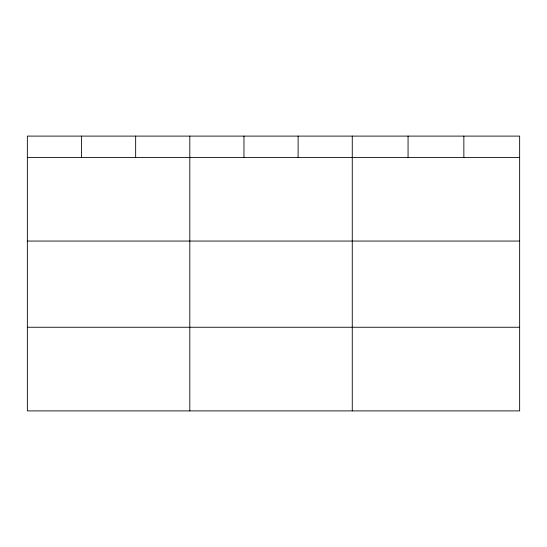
<?xml version="1.0" encoding="UTF-8"?>
<svg xmlns="http://www.w3.org/2000/svg" width="547" height="547" viewBox="0 0 547 547"><rect width="100%" height="100%" fill="white"/><g stroke="black" fill="none" stroke-linecap="round" stroke-linejoin="round"><path stroke-width="0.82" d="M519.65 157.406L519.65 410.9L27.35 410.9L27.35 136.1L519.65 136.1L519.65 157.406L27.35 157.406M27.35 241.056L519.65 241.056M27.35 327.25L519.65 327.25M463.856 136.1L463.856 157.406M408.062 136.1L408.062 157.406M352.268 136.1L352.268 410.9M298.115 136.1L298.115 157.406M243.962 136.1L243.962 157.406M189.809 136.1L189.809 410.9M135.656 136.1L135.656 157.406M81.503 136.1L81.503 157.406"/></g></svg>
